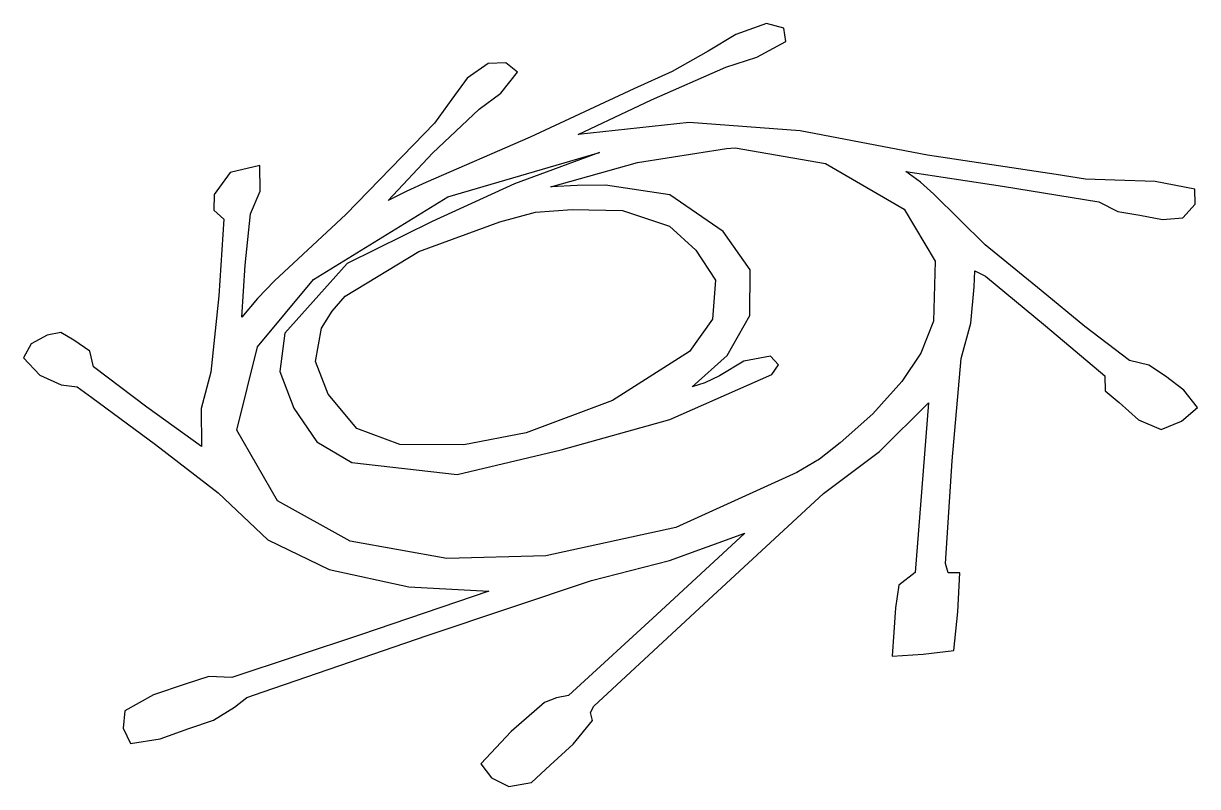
# Model space of a CAD drawing. Extents: x 1.1 to 21.1, y 1.3 to 14.2.
import ezdxf

# ---------------------------------------------------------------- set-up
doc = ezdxf.new("R2010")
doc.units = 0
doc.layers.add('Layer_1', color=7, linetype='CONTINUOUS')

msp = doc.modelspace()

# ---------------------------------------------------------------- linework, layer by layer
at = {"layer": 'Layer_1', "color": 7}
for points in [[(13.729742, 14.241635), (13.208382, 14.057372), (12.735516, 13.773682), (12.121547, 13.424658), (11.471061, 13.127393), (9.71015, 12.305393), (7.930019, 11.534164), (7.607729, 11.386646), (7.289143, 11.232722), (8.045956, 12.03604), (8.840254, 12.785283), (9.209691, 13.057938), (9.491893, 13.415062), (9.294596, 13.574405), (8.991863, 13.559447), (8.633083, 13.309088), (8.376669, 12.95154), (8.082053, 12.544774), (7.722955, 12.177348), (6.568253, 10.98939), (5.357298, 9.863804), (5.07038, 9.563745), (4.802122, 9.244354), (4.858978, 10.129177), (4.950819, 11.005364), (5.113247, 11.388424), (5.109722, 11.82759), (4.602878, 11.704767), (4.329795, 11.333391), (4.326216, 11.067425), (4.497439, 10.913529), (4.41102, 9.605683), (4.271481, 8.306981), (4.107017, 7.688519), (4.115493, 7.044516), (3.185723, 7.711464), (2.277196, 8.397349), (2.212392, 8.667379), (1.942288, 8.85596), (1.723975, 8.983891), (1.488523, 8.93676), (1.215096, 8.789158), (1.086167, 8.553333), (1.365448, 8.259737), (1.727602, 8.091222), (2.001804, 8.057186), (2.250958, 7.876931), (3.333694, 7.078863), (4.399767, 6.257286), (5.242364, 5.458202), (6.28682, 4.95277), (7.640334, 4.658525), (9.006441, 4.585204), (6.821981, 3.839798), (4.631558, 3.111355), (4.239252, 3.12857), (3.839967, 3.000667), (3.297463, 2.821089), (2.812213, 2.545838), (2.780451, 2.250295), (2.909884, 1.991864), (3.411421, 2.068431), (3.901531, 2.244791), (4.317122, 2.385733), (4.675292, 2.609987), (4.885923, 2.774381), (5.164405, 2.869462), (7.95644, 3.82549), (10.752894, 4.763145), (12.076664, 5.105142), (13.359456, 5.572248), (11.861512, 4.187045), (10.360743, 2.80678), (10.153316, 2.766197), (9.952557, 2.687231), (9.381942, 2.192834), (8.869408, 1.6449), (9.04872, 1.405604), (9.341738, 1.258594), (9.727555, 1.327851), (10.048685, 1.622322), (10.44031, 1.980039), (10.767473, 2.382544), (10.735408, 2.515414), (10.790813, 2.623082), (12.742165, 4.435824), (14.700655, 6.244275), (15.648731, 6.95635), (16.487926, 7.788116), (16.373196, 6.341614), (16.256134, 4.898724), (15.980487, 4.68686), (15.923755, 4.299567), (15.895174, 3.887748), (15.866901, 3.475901), (16.394313, 3.507962), (16.916522, 3.572139), (16.984072, 4.23141), (17.020027, 4.897285), (16.820529, 4.897285), (16.775115, 5.052112), (16.887957, 6.800112), (17.040435, 8.5421), (17.202651, 9.142669), (17.260565, 9.760821), (17.27221, 10.032911), (17.455912, 9.943052), (18.477174, 9.096187), (19.483723, 8.249097), (19.492769, 7.992811), (19.726881, 7.79074), (20.060658, 7.499854), (20.445876, 7.332129), (20.790848, 7.474426), (21.062528, 7.708247), (20.828904, 8.000206), (20.520224, 8.241788), (20.235757, 8.43082), (19.905031, 8.508572), (19.143332, 9.084306), (18.402028, 9.6967), (17.446979, 10.475012), (16.578311, 11.339628), (16.3478, 11.540853), (16.101606, 11.721588), (17.745465, 11.471257), (19.384593, 11.205516), (19.706606, 11.042956), (20.081425, 10.978102), (20.466259, 10.904075), (20.814557, 10.937772), (21.022356, 11.170182), (21.01442, 11.42565), (20.3413, 11.551464), (19.655743, 11.574324), (19.158926, 11.590975), (18.657658, 11.674005), (16.470283, 11.999577), (14.304129, 12.41704), (12.413897, 12.559026), (10.526949, 12.355826), (11.774728, 12.945698), (13.035837, 13.501648), (13.563306, 13.669429), (14.056302, 13.934633), (14.021161, 14.164673), (13.729754, 14.242227), (13.729747, 14.242227), (13.729742, 14.241635)], [(13.194725, 12.123444), (14.730318, 11.858014), (16.069522, 11.081113), (16.599337, 10.195584), (16.571009, 9.174278), (16.353791, 8.63038), (16.03162, 8.147977), (15.538687, 7.601002), (14.982493, 7.106549), (14.631161, 6.828165), (14.245805, 6.601258), (12.188044, 5.665268), (9.97606, 5.184587), (8.292299, 5.141266), (6.64553, 5.436019), (5.409564, 6.120408), (4.716112, 7.322872), (5.066381, 8.74293), (6.019394, 9.888611), (8.30394, 11.293287), (10.885557, 12.046172), (9.441, 11.515848), (8.041372, 10.872635), (6.594194, 10.156045), (5.5354, 8.97311), (5.449793, 8.319342), (5.684097, 7.696055), (6.075967, 7.125288), (6.67249, 6.773273), (8.467735, 6.57044), (10.235851, 6.987874), (12.08364, 7.503494), (13.821583, 8.271901), (13.934699, 8.435533), (13.795336, 8.583869), (13.343885, 8.497227), (12.926484, 8.248589), (12.679978, 8.127968), (12.461444, 8.05761), (13.05685, 8.590981), (13.444179, 9.273931), (13.450077, 10.052243), (12.99006, 10.700423), (12.08353, 11.325263), (10.989062, 11.493185), (10.506937, 11.48613), (10.060432, 11.460165), (11.532014, 11.876246), (13.047481, 12.114723), (13.121021, 12.120368), (13.194719, 12.123472), (13.194722, 12.123472), (13.194725, 12.123444)], [(10.420517, 11.076738), (11.278883, 11.062063), (12.079501, 10.795278), (12.525942, 10.383572), (12.859431, 9.873964), (12.807996, 9.211673), (12.416257, 8.65959), (11.107574, 7.826526), (9.641482, 7.27608), (8.579218, 7.070791), (7.490322, 7.079258), (6.75621, 7.349627), (6.267925, 7.937185), (6.05267, 8.488281), (6.154968, 9.058962), (6.339712, 9.349171), (6.561698, 9.604159), (7.814454, 10.360063), (9.193043, 10.869559), (9.796972, 11.029776), (10.420517, 11.076738)]]:
    msp.add_lwpolyline(points, dxfattribs=at)

doc.saveas('drawing.dxf')
